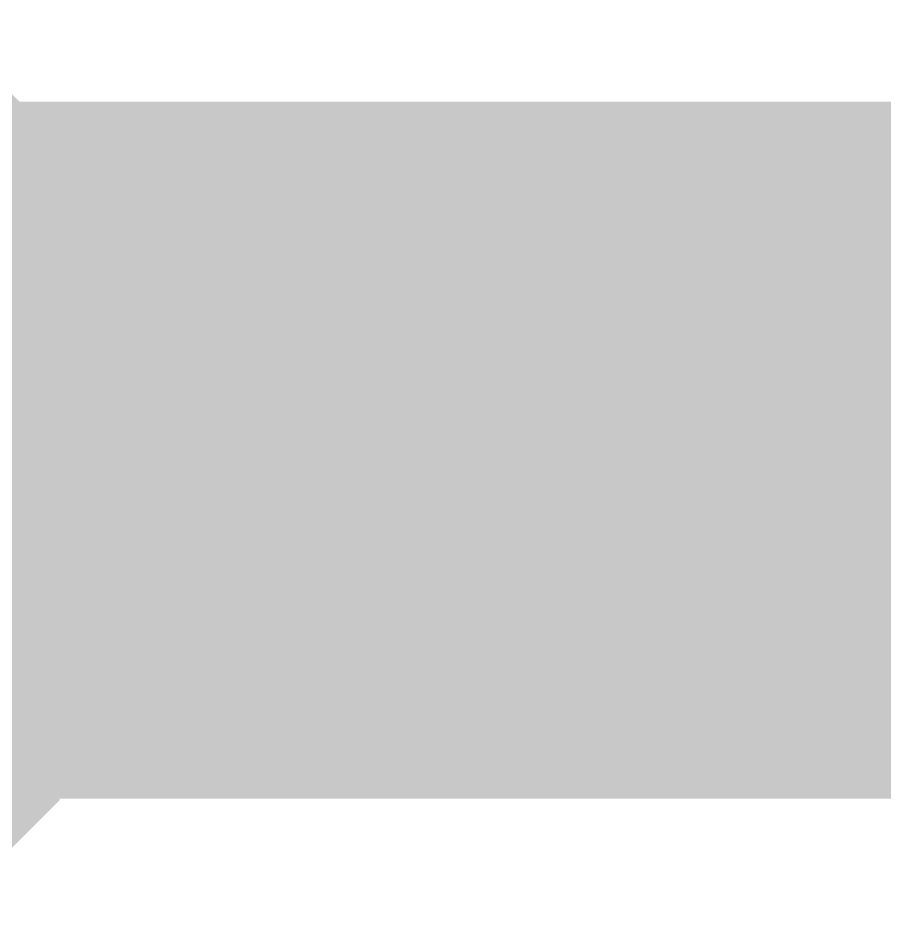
# Model space of a CAD drawing. Header units: inches. Extents: x 0 to 841, y 0 to 594.
# Drawn here: x 758.326 to 759.257, y 246.991 to 247.964 of the extents above; entities that cross this region are included whole.
import ezdxf

# ---------------------------------------------------------------- set-up
doc = ezdxf.new("R2010")
doc.units = ezdxf.units.IN
doc.layers.add('Sheet', color=255, linetype='Continuous')

msp = doc.modelspace()

# ---------------------------------------------------------------- linework, layer by layer
at = {"layer": 'Sheet'}
for points in [[(758.1756, 247.81443, 0.29972, 0.29972, 0), (758.22052, 247.76951, 0.29972, 0.29972, 0), (758.22052, 247.76951, 0.29972, 0.29972, 0), (758.22052, 247.72459, 0.29972, 0.29972, 0), (758.22052, 247.67967, 0.29972, 0.29972, 0), (758.26543, 247.63476, 0.29972, 0.29972, 0), (758.26543, 247.58984, 0.29972, 0.29972, 0), (758.26543, 247.58984, 0.29972, 0.29972, 0), (758.26543, 247.54492, 0.29972, 0.29972, 0), (758.26543, 247.5, 0.29972, 0.29972, 0)], [(758.1756, 247.81443, 0.29972, 0.29972, 0), (758.22052, 247.76951, 0.29972, 0.29972, 0), (758.22052, 247.76951, 0.29972, 0.29972, 0), (758.22052, 247.72459, 0.29972, 0.29972, 0), (758.22052, 247.67967, 0.29972, 0.29972, 0), (758.26543, 247.63476, 0.29972, 0.29972, 0), (758.26543, 247.58984, 0.29972, 0.29972, 0), (758.26543, 247.58984, 0.29972, 0.29972, 0), (758.26543, 247.54492, 0.29972, 0.29972, 0), (758.26543, 247.5, 0.29972, 0.29972, 0)], [(758.1756, 247.81443, 0.29972, 0.29972, 0), (758.22052, 247.76951, 0.29972, 0.29972, 0), (758.22052, 247.76951, 0.29972, 0.29972, 0), (758.22052, 247.72459, 0.29972, 0.29972, 0), (758.22052, 247.67967, 0.29972, 0.29972, 0), (758.26543, 247.63476, 0.29972, 0.29972, 0), (758.26543, 247.58984, 0.29972, 0.29972, 0), (758.26543, 247.58984, 0.29972, 0.29972, 0), (758.26543, 247.54492, 0.29972, 0.29972, 0), (758.26543, 247.5, 0.29972, 0.29972, 0)], [(750.00096, 247.5, 0.7493, 0.7493, 0), (757.50187, 247.5, 0.7493, 0.7493, 0), (772.50368, 247.5, 0.7493, 0.7493, 0)], [(758.26543, 247.5, 0.29972, 0.29972, 0), (758.26543, 247.45508, 0.29972, 0.29972, 0), (758.26543, 247.41016, 0.29972, 0.29972, 0), (758.26543, 247.36525, 0.29972, 0.29972, 0), (758.26543, 247.32033, 0.29972, 0.29972, 0), (758.22052, 247.32033, 0.29972, 0.29972, 0), (758.22052, 247.27541, 0.29972, 0.29972, 0), (758.22052, 247.23049, 0.29972, 0.29972, 0), (758.22052, 247.18557, 0.29972, 0.29972, 0), (758.1756, 247.14065, 0.29972, 0.29972, 0)], [(758.26543, 247.5, 0.29972, 0.29972, 0), (758.26543, 247.45508, 0.29972, 0.29972, 0), (758.26543, 247.41016, 0.29972, 0.29972, 0), (758.26543, 247.36525, 0.29972, 0.29972, 0), (758.26543, 247.32033, 0.29972, 0.29972, 0), (758.22052, 247.32033, 0.29972, 0.29972, 0), (758.22052, 247.27541, 0.29972, 0.29972, 0), (758.22052, 247.23049, 0.29972, 0.29972, 0), (758.22052, 247.18557, 0.29972, 0.29972, 0), (758.1756, 247.14065, 0.29972, 0.29972, 0)], [(758.26543, 247.5, 0.29972, 0.29972, 0), (758.26543, 247.45508, 0.29972, 0.29972, 0), (758.26543, 247.41016, 0.29972, 0.29972, 0), (758.26543, 247.36525, 0.29972, 0.29972, 0), (758.26543, 247.32033, 0.29972, 0.29972, 0), (758.22052, 247.32033, 0.29972, 0.29972, 0), (758.22052, 247.27541, 0.29972, 0.29972, 0), (758.22052, 247.23049, 0.29972, 0.29972, 0), (758.22052, 247.18557, 0.29972, 0.29972, 0), (758.1756, 247.14065, 0.29972, 0.29972, 0)], [(758.26543, 247.5, 0.29972, 0.29972, 0), (758.26543, 247.5, 0.29972, 0.29972, 0), (758.26543, 247.5, 0.29972, 0.29972, 0), (758.26543, 247.5, 0.29972, 0.29972, 0), (758.26543, 247.5, 0.29972, 0.29972, 0), (758.26543, 247.5, 0.29972, 0.29972, 0), (758.26543, 247.5, 0.29972, 0.29972, 0), (758.26543, 247.5, 0.29972, 0.29972, 0), (758.26543, 247.5, 0.29972, 0.29972, 0), (758.26543, 247.5, 0.29972, 0.29972, 0), (758.26543, 247.5, 0.29972, 0.29972, 0), (758.26543, 247.5, 0.29972, 0.29972, 0), (758.26543, 247.5, 0.29972, 0.29972, 0), (758.26543, 247.5, 0.29972, 0.29972, 0), (758.26543, 247.5, 0.29972, 0.29972, 0), (758.26543, 247.5, 0.29972, 0.29972, 0), (758.26543, 247.5, 0.29972, 0.29972, 0), (758.26543, 247.5, 0.29972, 0.29972, 0), (758.26543, 247.5, 0.29972, 0.29972, 0), (758.26543, 247.5, 0.29972, 0.29972, 0), (758.26543, 247.5, 0.29972, 0.29972, 0), (758.26543, 247.5, 0.29972, 0.29972, 0), (758.26543, 247.5, 0.29972, 0.29972, 0), (758.26543, 247.5, 0.29972, 0.29972, 0), (758.26543, 247.5, 0.29972, 0.29972, 0), (758.26543, 247.5, 0.29972, 0.29972, 0), (758.26543, 247.5, 0.29972, 0.29972, 0), (758.26543, 247.5, 0.29972, 0.29972, 0), (758.26543, 247.5, 0.29972, 0.29972, 0), (758.26543, 247.5, 0.29972, 0.29972, 0), (758.26543, 247.5, 0.29972, 0.29972, 0), (758.26543, 247.5, 0.29972, 0.29972, 0), (758.26543, 247.5, 0.29972, 0.29972, 0)], [(758.26543, 247.5, 0.29972, 0.29972, 0), (758.26543, 247.5, 0.29972, 0.29972, 0)], [(758.26543, 247.5, 0.29972, 0.29972, 0), (758.26543, 247.5, 0.29972, 0.29972, 0), (758.26543, 247.5, 0.29972, 0.29972, 0), (758.26543, 247.5, 0.29972, 0.29972, 0), (758.26543, 247.5, 0.29972, 0.29972, 0), (758.26543, 247.5, 0.29972, 0.29972, 0), (758.26543, 247.5, 0.29972, 0.29972, 0), (758.26543, 247.5, 0.29972, 0.29972, 0), (758.26543, 247.5, 0.29972, 0.29972, 0), (758.26543, 247.5, 0.29972, 0.29972, 0), (758.26543, 247.5, 0.29972, 0.29972, 0), (758.26543, 247.5, 0.29972, 0.29972, 0), (758.26543, 247.5, 0.29972, 0.29972, 0), (758.26543, 247.5, 0.29972, 0.29972, 0), (758.26543, 247.5, 0.29972, 0.29972, 0), (758.26543, 247.5, 0.29972, 0.29972, 0), (758.26543, 247.5, 0.29972, 0.29972, 0), (758.26543, 247.5, 0.29972, 0.29972, 0), (758.26543, 247.5, 0.29972, 0.29972, 0), (758.26543, 247.5, 0.29972, 0.29972, 0), (758.26543, 247.5, 0.29972, 0.29972, 0), (758.26543, 247.5, 0.29972, 0.29972, 0), (758.26543, 247.5, 0.29972, 0.29972, 0), (758.26543, 247.5, 0.29972, 0.29972, 0), (758.26543, 247.5, 0.29972, 0.29972, 0), (758.26543, 247.5, 0.29972, 0.29972, 0), (758.26543, 247.5, 0.29972, 0.29972, 0), (758.26543, 247.5, 0.29972, 0.29972, 0), (758.26543, 247.5, 0.29972, 0.29972, 0), (758.26543, 247.5, 0.29972, 0.29972, 0), (758.26543, 247.5, 0.29972, 0.29972, 0), (758.26543, 247.5, 0.29972, 0.29972, 0), (758.26543, 247.5, 0.29972, 0.29972, 0)], [(758.26543, 247.5, 0.29972, 0.29972, 0), (758.26543, 247.5, 0.29972, 0.29972, 0)], [(758.26543, 247.5, 0.29972, 0.29972, 0), (758.26543, 247.5, 0.29972, 0.29972, 0), (758.26543, 247.5, 0.29972, 0.29972, 0), (758.26543, 247.5, 0.29972, 0.29972, 0), (758.26543, 247.5, 0.29972, 0.29972, 0), (758.26543, 247.5, 0.29972, 0.29972, 0), (758.26543, 247.5, 0.29972, 0.29972, 0), (758.26543, 247.5, 0.29972, 0.29972, 0), (758.26543, 247.5, 0.29972, 0.29972, 0), (758.26543, 247.5, 0.29972, 0.29972, 0), (758.26543, 247.5, 0.29972, 0.29972, 0), (758.26543, 247.5, 0.29972, 0.29972, 0), (758.26543, 247.5, 0.29972, 0.29972, 0), (758.26543, 247.5, 0.29972, 0.29972, 0), (758.26543, 247.5, 0.29972, 0.29972, 0), (758.26543, 247.5, 0.29972, 0.29972, 0), (758.26543, 247.5, 0.29972, 0.29972, 0), (758.26543, 247.5, 0.29972, 0.29972, 0), (758.26543, 247.5, 0.29972, 0.29972, 0), (758.26543, 247.5, 0.29972, 0.29972, 0), (758.26543, 247.5, 0.29972, 0.29972, 0), (758.26543, 247.5, 0.29972, 0.29972, 0), (758.26543, 247.5, 0.29972, 0.29972, 0), (758.26543, 247.5, 0.29972, 0.29972, 0), (758.26543, 247.5, 0.29972, 0.29972, 0), (758.26543, 247.5, 0.29972, 0.29972, 0), (758.26543, 247.5, 0.29972, 0.29972, 0), (758.26543, 247.5, 0.29972, 0.29972, 0), (758.26543, 247.5, 0.29972, 0.29972, 0), (758.26543, 247.5, 0.29972, 0.29972, 0), (758.26543, 247.5, 0.29972, 0.29972, 0), (758.26543, 247.5, 0.29972, 0.29972, 0), (758.26543, 247.5, 0.29972, 0.29972, 0)], [(758.26543, 247.5, 0.29972, 0.29972, 0), (758.26543, 247.5, 0.29972, 0.29972, 0)]]:
    msp.add_lwpolyline(points, format="xyseb", dxfattribs=at)

doc.saveas('drawing.dxf')
